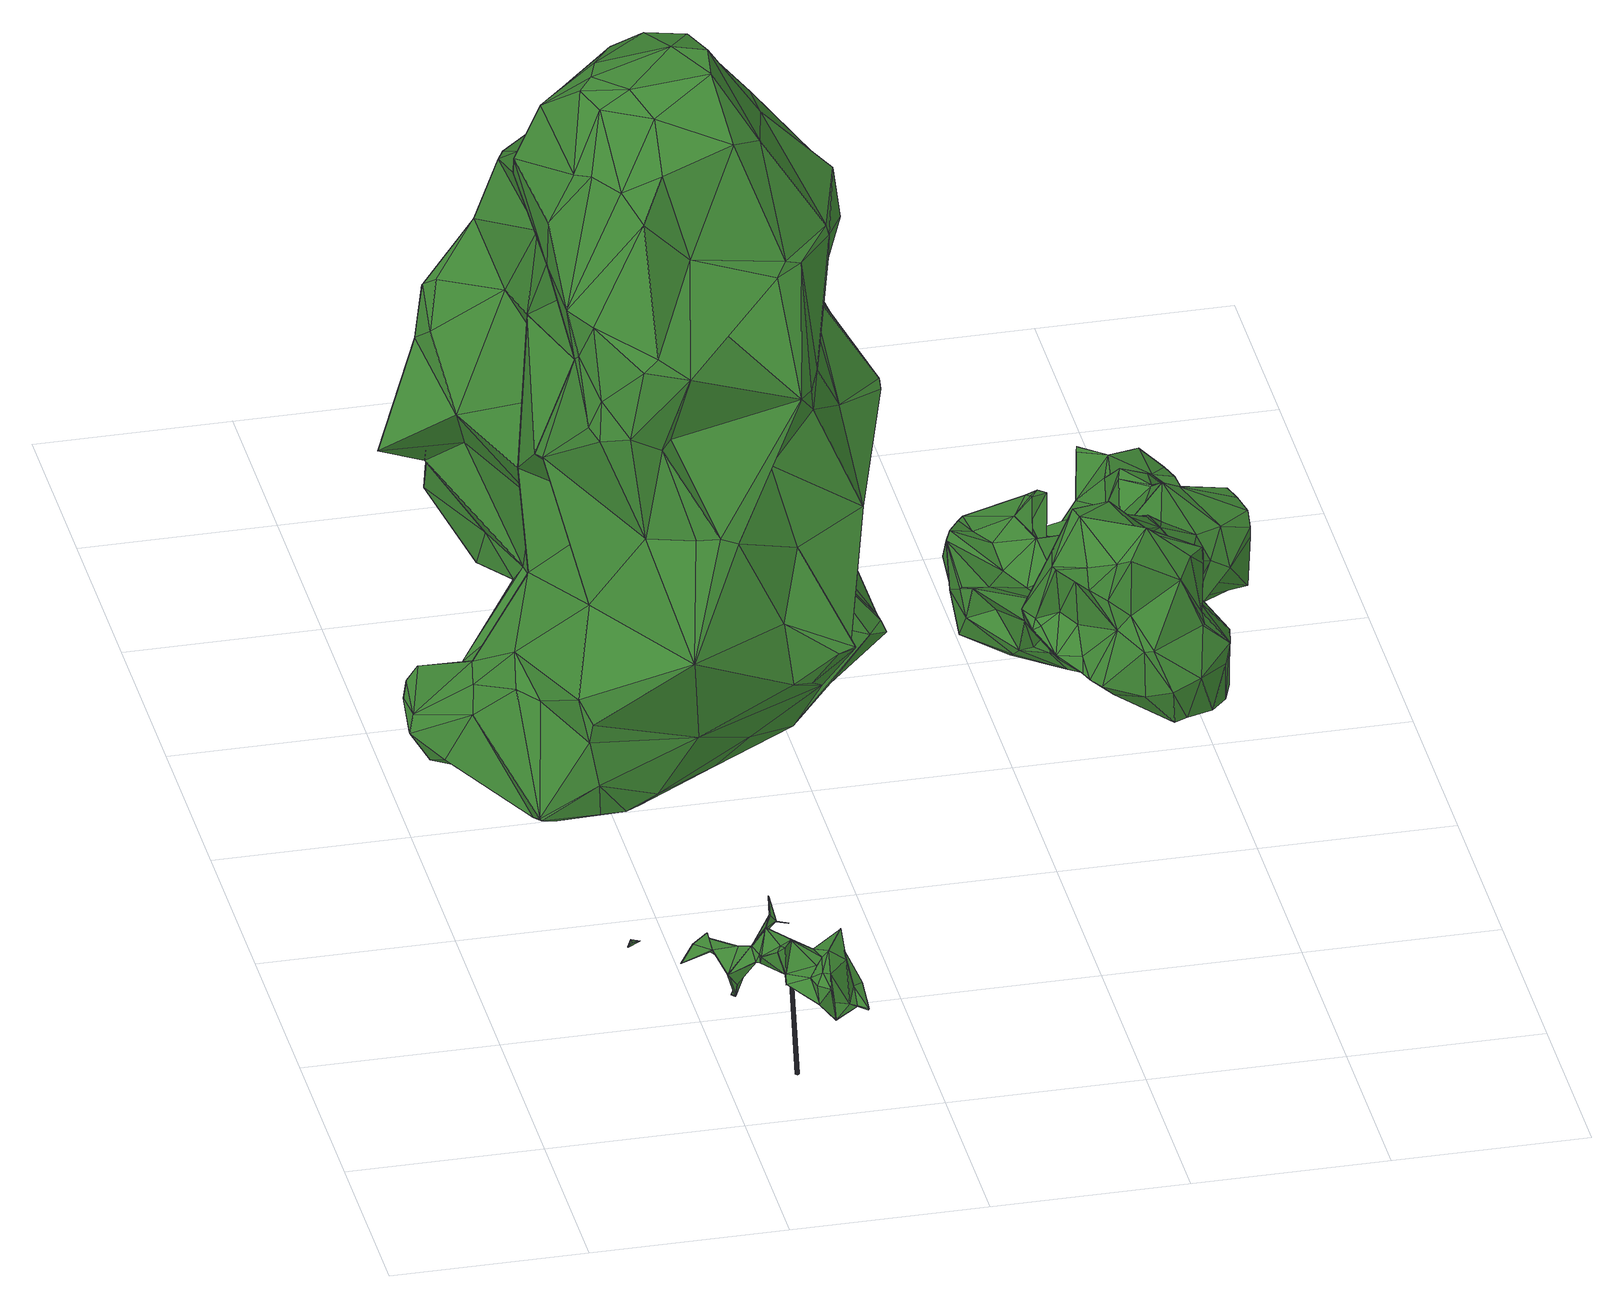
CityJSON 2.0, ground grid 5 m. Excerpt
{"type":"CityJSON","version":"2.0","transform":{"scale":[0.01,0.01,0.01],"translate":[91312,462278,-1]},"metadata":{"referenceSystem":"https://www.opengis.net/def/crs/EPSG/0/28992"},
"CityObjects":{
"tree1":{"type":"SolitaryVegetationObject","attributes":{"gtid":313,"crown_width_m":3.58,"crown_median_z":3.19,"trunk_H_m":3.23,"trunk_DBH_m":0.0924,"trunk_radius_m":0.0462,"trunk_base_height_m":-0.04,"original_gtid":"319"},"geometry":[{"type":"Solid","lod":"3","boundaries":[[[[0,1,2]],[[3,4,5]],[[1,6,2]],[[3,7,4]],[[2,6,8]],[[8,9,10]],[[11,12,13]],[[8,6,9]],[[14,15,16]],[[17,18,19]],[[20,21,22]],[[23,24,25]],[[26,27,28]],[[27,26,29]],[[30,31,32]],[[33,34,35]],[[36,37,38]],[[8,10,0]],[[39,40,41]],[[42,43,44]],[[45,46,32]],[[18,47,48]],[[26,49,22]],[[26,22,29]],[[20,43,50]],[[23,25,51]],[[52,53,24]],[[54,55,56]],[[8,0,2]],[[10,9,1]],[[10,1,0]],[[34,31,30]],[[34,30,57]],[[37,36,13]],[[6,1,9]],[[58,37,59]],[[58,59,60]],[[61,47,17]],[[17,47,18]],[[41,62,39]],[[63,46,45]],[[21,33,64]],[[40,65,41]],[[66,67,68]],[[69,12,7]],[[13,12,69]],[[70,71,65]],[[24,23,52]],[[4,7,72]],[[73,74,11]],[[24,75,25]],[[76,54,56]],[[49,26,28]],[[76,56,33]],[[57,67,66]],[[23,77,70]],[[51,70,77]],[[51,77,23]],[[21,64,78]],[[79,64,33]],[[12,80,81]],[[39,62,14]],[[82,45,83]],[[45,32,83]],[[21,76,33]],[[84,85,29]],[[84,22,21]],[[41,65,71]],[[61,19,54]],[[86,11,38]],[[36,38,11]],[[87,58,86]],[[88,86,58]],[[85,27,29]],[[72,70,4]],[[11,86,88]],[[78,64,79]],[[89,78,79]],[[5,37,13]],[[20,30,43]],[[90,24,53]],[[20,91,30]],[[5,69,3]],[[13,69,5]],[[69,7,3]],[[76,21,50]],[[28,27,22]],[[41,72,62]],[[62,72,7]],[[72,71,70]],[[41,71,72]],[[92,76,50]],[[49,28,22]],[[50,21,20]],[[92,61,76]],[[61,54,76]],[[25,5,51]],[[84,29,22]],[[35,66,93]],[[7,94,62]],[[43,55,50]],[[94,81,95]],[[12,81,94]],[[96,18,48]],[[54,19,18]],[[73,11,88]],[[91,97,74]],[[91,20,97]],[[22,97,20]],[[47,61,92]],[[4,51,5]],[[15,98,68]],[[4,70,51]],[[96,48,99]],[[99,48,92]],[[48,47,92]],[[99,92,54]],[[18,99,54]],[[18,96,99]],[[89,97,27]],[[22,27,97]],[[79,97,89]],[[80,97,79]],[[80,74,97]],[[80,98,81]],[[65,100,60]],[[80,101,98]],[[98,101,68]],[[59,37,102]],[[59,102,90]],[[80,12,74]],[[11,74,12]],[[14,95,15]],[[7,12,94]],[[95,14,94]],[[14,62,94]],[[89,103,78]],[[43,30,32]],[[14,40,39]],[[79,35,93]],[[79,33,35]],[[46,63,44]],[[46,44,43]],[[45,42,63]],[[68,93,66]],[[24,90,75]],[[90,60,59]],[[40,100,65]],[[80,79,101]],[[32,31,83]],[[61,17,19]],[[85,104,103]],[[78,103,104]],[[60,100,58]],[[42,44,63]],[[100,40,58]],[[21,78,84]],[[85,84,78]],[[15,68,67]],[[35,57,66]],[[34,57,35]],[[68,101,93]],[[67,105,16]],[[73,106,105]],[[73,88,106]],[[40,106,58]],[[106,88,58]],[[13,36,11]],[[73,105,67]],[[73,67,57]],[[32,46,43]],[[82,42,45]],[[54,92,55]],[[50,55,92]],[[73,107,74]],[[15,95,81]],[[15,81,98]],[[79,93,101]],[[43,42,55]],[[42,82,55]],[[90,53,60]],[[55,82,56]],[[87,37,58]],[[82,83,56]],[[33,56,31]],[[33,31,34]],[[56,83,31]],[[65,53,70]],[[60,53,65]],[[102,37,75]],[[5,75,37]],[[25,75,5]],[[102,75,90]],[[70,52,23]],[[78,104,85]],[[85,103,27]],[[27,103,89]],[[87,86,38]],[[57,107,73]],[[30,107,57]],[[87,38,37]],[[74,107,91]],[[30,91,107]],[[52,70,53]],[[14,16,40]],[[106,40,16]],[[106,16,105]],[[67,16,15]],[[108,109,110]],[[108,110,111]],[[111,110,112]],[[111,112,113]],[[110,109,114]],[[110,114,112]],[[112,114,115]],[[112,115,113]],[[114,109,116]],[[114,116,115]],[[115,116,117]],[[115,117,113]],[[116,109,118]],[[116,118,117]],[[117,118,119]],[[117,119,113]],[[118,109,120]],[[118,120,119]],[[119,120,121]],[[119,121,113]],[[120,109,122]],[[120,122,121]],[[121,122,123]],[[121,123,113]],[[122,109,124]],[[122,124,123]],[[123,124,125]],[[123,125,113]],[[124,109,126]],[[124,126,125]],[[125,126,127]],[[125,127,113]],[[126,109,128]],[[126,128,127]],[[127,128,129]],[[127,129,113]],[[128,109,130]],[[128,130,129]],[[129,130,131]],[[129,131,113]],[[130,109,132]],[[130,132,131]],[[131,132,133]],[[131,133,113]],[[132,109,134]],[[132,134,133]],[[133,134,135]],[[133,135,113]],[[134,109,136]],[[134,136,135]],[[135,136,137]],[[135,137,113]],[[136,109,138]],[[136,138,137]],[[137,138,139]],[[137,139,113]],[[138,109,140]],[[138,140,139]],[[139,140,141]],[[139,141,113]],[[140,109,142]],[[140,142,141]],[[141,142,143]],[[141,143,113]],[[142,109,144]],[[142,144,143]],[[143,144,145]],[[143,145,113]],[[144,109,146]],[[144,146,145]],[[145,146,147]],[[145,147,113]],[[146,109,148]],[[146,148,147]],[[147,148,149]],[[147,149,113]],[[148,109,150]],[[148,150,149]],[[149,150,151]],[[149,151,113]],[[150,109,152]],[[150,152,151]],[[151,152,153]],[[151,153,113]],[[152,109,154]],[[152,154,153]],[[153,154,155]],[[153,155,113]],[[154,109,156]],[[154,156,155]],[[155,156,157]],[[155,157,113]],[[156,109,108]],[[156,108,157]],[[157,108,111]],[[157,111,113]]]]}]},
"tree2":{"type":"SolitaryVegetationObject","attributes":{"gtid":114,"crown_width_m":15.67,"crown_median_z":6.63,"trunk_H_m":6.65,"trunk_DBH_m":0.777,"trunk_radius_m":0.389,"trunk_base_height_m":-0.02,"original_gtid":"118"},"geometry":[{"type":"Solid","lod":"3","boundaries":[[[[158,159,160]],[[161,162,163]],[[161,163,164]],[[165,166,167]],[[168,169,170]],[[171,172,173]],[[174,175,176]],[[177,178,179]],[[180,181,182]],[[183,184,185]],[[183,186,184]],[[187,188,189]],[[187,189,190]],[[164,191,192]],[[193,194,195]],[[196,197,198]],[[166,163,162]],[[163,166,165]],[[199,200,201]],[[202,203,204]],[[177,205,206]],[[207,192,191]],[[208,161,209]],[[199,210,200]],[[211,212,213]],[[214,215,216]],[[217,218,219]],[[220,221,222]],[[223,224,225]],[[223,225,226]],[[222,227,228]],[[227,229,228]],[[225,224,230]],[[231,232,233]],[[196,234,235]],[[196,198,234]],[[213,236,237]],[[238,239,240]],[[241,242,198]],[[241,243,242]],[[242,243,244]],[[190,189,233]],[[245,246,247]],[[248,249,250]],[[240,239,225]],[[251,252,253]],[[179,205,177]],[[175,254,255]],[[256,241,257]],[[258,259,260]],[[197,196,166]],[[261,262,210]],[[263,262,261]],[[264,265,266]],[[267,266,265]],[[268,168,269]],[[270,168,268]],[[271,272,204]],[[273,274,275]],[[276,277,278]],[[198,197,208]],[[198,208,241]],[[208,162,161]],[[279,280,281]],[[282,283,284]],[[268,285,270]],[[200,210,286]],[[200,286,287]],[[237,288,213]],[[289,290,178]],[[291,284,283]],[[292,284,291]],[[293,286,210]],[[294,295,296]],[[192,211,297]],[[298,250,299]],[[225,239,226]],[[237,274,273]],[[234,198,242]],[[231,300,232]],[[211,301,212]],[[302,303,304]],[[226,305,306]],[[167,166,196]],[[282,284,221]],[[307,273,275]],[[308,309,310]],[[311,312,313]],[[272,314,315]],[[162,197,166]],[[192,307,164]],[[308,316,317]],[[225,230,240]],[[318,303,302]],[[318,302,319]],[[320,321,252]],[[237,273,288]],[[322,323,324]],[[298,299,325]],[[326,320,282]],[[217,251,218]],[[274,327,275]],[[328,329,330]],[[289,178,293]],[[289,293,210]],[[212,301,331]],[[211,213,288]],[[184,332,296]],[[271,203,333]],[[334,221,284]],[[222,221,334]],[[335,336,337]],[[288,297,211]],[[338,306,287]],[[165,167,252]],[[217,339,212]],[[219,339,217]],[[290,340,334]],[[192,301,211]],[[207,301,192]],[[253,219,218]],[[274,236,341]],[[276,341,277]],[[342,207,191]],[[167,343,252]],[[328,344,329]],[[345,280,346]],[[246,347,186]],[[207,331,301]],[[342,331,207]],[[159,269,168]],[[253,218,251]],[[219,253,312]],[[272,271,314]],[[212,339,213]],[[348,174,232]],[[312,339,219]],[[203,271,204]],[[169,270,285]],[[287,286,169]],[[326,282,221]],[[349,350,351]],[[352,265,264]],[[193,195,353]],[[172,344,173]],[[208,197,162]],[[354,335,309]],[[355,356,183]],[[210,199,261]],[[187,337,357]],[[187,357,193]],[[205,292,358]],[[359,313,360]],[[361,256,278]],[[362,339,311]],[[158,363,159]],[[215,214,364]],[[365,366,231]],[[343,367,368]],[[235,367,343]],[[258,260,279]],[[233,232,369]],[[370,328,261]],[[254,371,372]],[[373,372,371]],[[366,203,202]],[[374,228,229]],[[333,375,346]],[[202,204,376]],[[377,245,378]],[[375,333,379]],[[369,380,233]],[[365,379,203]],[[199,240,261]],[[279,281,258]],[[365,188,353]],[[381,382,383]],[[245,247,378]],[[308,317,354]],[[378,247,384]],[[184,186,347]],[[184,347,315]],[[272,315,347]],[[285,385,350]],[[268,385,285]],[[333,386,271]],[[227,290,387]],[[314,271,386]],[[382,388,389]],[[165,252,390]],[[378,391,175]],[[333,203,379]],[[392,348,300]],[[203,366,365]],[[320,368,393]],[[353,379,365]],[[375,379,353]],[[386,346,280]],[[333,346,386]],[[306,338,394]],[[350,394,338]],[[339,362,213]],[[173,395,396]],[[279,397,280]],[[349,398,350]],[[215,180,399]],[[180,364,181]],[[400,364,180]],[[296,295,185]],[[310,309,335]],[[192,297,307]],[[288,307,297]],[[184,296,185]],[[401,323,389]],[[324,323,401]],[[303,318,402]],[[352,350,398]],[[345,194,281]],[[345,281,280]],[[397,279,403]],[[397,403,314]],[[282,393,283]],[[404,283,393]],[[334,340,222]],[[227,222,340]],[[280,397,386]],[[403,266,332]],[[314,386,397]],[[194,193,405]],[[363,385,269]],[[205,358,206]],[[269,385,268]],[[378,175,174]],[[406,233,380]],[[406,380,244]],[[246,186,407]],[[240,230,261]],[[261,230,370]],[[200,287,305]],[[302,304,408]],[[319,302,408]],[[246,407,247]],[[247,407,384]],[[370,319,408]],[[370,408,304]],[[370,304,328]],[[226,239,305]],[[305,239,238]],[[240,199,201]],[[240,201,238]],[[237,236,274]],[[238,201,305]],[[305,201,200]],[[274,276,327]],[[292,179,409]],[[327,307,275]],[[266,259,264]],[[234,242,410]],[[260,259,266]],[[223,381,402]],[[223,402,318]],[[303,411,304]],[[377,412,245]],[[246,245,412]],[[193,357,405]],[[329,344,413]],[[172,413,344]],[[378,174,348]],[[273,307,288]],[[414,391,384]],[[414,384,407]],[[320,326,321]],[[171,415,172]],[[232,300,348]],[[252,343,320]],[[251,217,416]],[[411,402,417]],[[402,411,303]],[[242,244,410]],[[311,313,359]],[[312,360,313]],[[418,278,257]],[[180,405,399]],[[334,284,409]],[[294,363,158]],[[398,265,352]],[[358,419,206]],[[259,258,420]],[[234,410,235]],[[292,291,419]],[[292,419,358]],[[374,421,228]],[[410,176,175]],[[418,257,209]],[[193,353,187]],[[366,392,300]],[[231,366,300]],[[179,178,290]],[[174,369,232]],[[305,287,306]],[[382,394,388]],[[296,349,351]],[[220,422,221]],[[312,422,220]],[[190,406,335]],[[293,178,177]],[[384,391,378]],[[414,371,391]],[[371,254,391]],[[423,356,355]],[[299,250,371]],[[290,334,179]],[[204,272,412]],[[180,424,281]],[[331,416,212]],[[217,212,416]],[[389,425,214]],[[388,425,389]],[[243,406,244]],[[383,323,322]],[[389,323,383]],[[327,164,307]],[[175,391,254]],[[426,427,316]],[[317,316,427]],[[396,426,428]],[[310,316,308]],[[233,189,231]],[[169,286,293]],[[335,337,190]],[[183,295,325]],[[158,429,298]],[[263,261,328]],[[298,325,158]],[[177,206,293]],[[169,168,270]],[[282,320,393]],[[318,224,223]],[[168,170,159]],[[276,418,161]],[[400,180,215]],[[264,430,352]],[[381,383,402]],[[402,383,417]],[[361,431,243]],[[354,309,308]],[[236,362,359]],[[196,343,167]],[[235,343,196]],[[392,376,432]],[[392,432,348]],[[327,276,161]],[[187,190,337]],[[369,244,380]],[[292,205,179]],[[231,188,365]],[[430,264,420]],[[310,335,243]],[[431,310,243]],[[176,369,174]],[[396,428,278]],[[396,278,171]],[[171,278,277]],[[256,257,278]],[[335,406,243]],[[426,361,428]],[[316,361,426]],[[278,428,361]],[[171,173,396]],[[370,230,224]],[[316,310,431]],[[361,316,431]],[[319,370,224]],[[319,224,318]],[[366,202,392]],[[202,376,392]],[[210,262,289]],[[330,289,262]],[[209,161,418]],[[338,287,350]],[[253,422,312]],[[253,252,422]],[[330,262,263]],[[298,429,250]],[[429,158,160]],[[277,341,171]],[[236,359,341]],[[164,163,191]],[[416,390,251]],[[343,368,320]],[[433,427,395]],[[269,159,363]],[[401,214,317]],[[389,214,401]],[[383,322,417]],[[350,287,285]],[[377,432,376]],[[304,322,328]],[[411,322,304]],[[417,322,411]],[[204,412,376]],[[214,216,317]],[[231,189,188]],[[347,412,272]],[[347,246,412]],[[376,412,377]],[[410,244,176]],[[387,330,434]],[[251,390,252]],[[429,419,250]],[[430,420,182]],[[405,357,336]],[[405,336,215]],[[357,337,336]],[[194,405,281]],[[351,385,363]],[[423,355,325]],[[353,188,187]],[[413,421,329]],[[329,421,374]],[[435,421,413]],[[299,371,414]],[[329,374,434]],[[213,362,236]],[[341,415,171]],[[227,387,229]],[[289,330,387]],[[289,387,290]],[[422,321,221]],[[221,321,326]],[[252,321,422]],[[220,222,228]],[[281,424,258]],[[420,258,424]],[[190,233,406]],[[223,436,381]],[[170,293,160]],[[186,183,356]],[[293,170,169]],[[160,159,170]],[[274,341,276]],[[164,327,161]],[[374,229,434]],[[281,405,180]],[[169,285,287]],[[427,433,317]],[[401,317,433]],[[398,349,265]],[[267,265,349]],[[437,293,438]],[[352,388,350]],[[439,382,436]],[[330,263,328]],[[423,407,356]],[[324,401,440]],[[352,181,388]],[[352,430,181]],[[350,388,394]],[[328,322,344]],[[387,434,229]],[[396,395,426]],[[427,426,395]],[[346,195,345]],[[375,195,346]],[[375,353,195]],[[382,389,383]],[[284,292,409]],[[215,399,405]],[[400,215,364]],[[179,334,409]],[[363,294,351]],[[296,351,294]],[[430,182,181]],[[381,436,382]],[[407,186,356]],[[175,255,410]],[[283,404,291]],[[235,255,367]],[[373,368,255]],[[368,367,255]],[[311,339,312]],[[185,295,183]],[[419,429,160]],[[342,416,331]],[[294,158,295]],[[158,325,295]],[[214,425,364]],[[354,317,216]],[[354,216,215]],[[342,390,416]],[[191,390,342]],[[235,410,255]],[[255,254,372]],[[373,255,372]],[[329,434,330]],[[441,415,341]],[[359,360,435]],[[228,435,360]],[[228,360,220]],[[312,220,360]],[[359,435,341]],[[291,250,419]],[[163,165,390]],[[191,163,390]],[[419,438,206]],[[419,160,438]],[[437,438,160]],[[206,438,293]],[[291,249,248]],[[355,183,325]],[[437,160,293]],[[267,296,266]],[[267,349,296]],[[291,248,250]],[[350,385,351]],[[433,440,401]],[[395,440,433]],[[395,173,440]],[[322,440,344]],[[173,344,440]],[[324,440,322]],[[378,432,377]],[[348,432,378]],[[264,259,420]],[[176,244,369]],[[243,241,256]],[[243,256,361]],[[441,341,435]],[[315,332,184]],[[414,407,423]],[[414,423,299]],[[299,423,325]],[[314,403,315]],[[260,266,403]],[[260,403,279]],[[435,228,421]],[[296,332,442]],[[266,442,332]],[[403,332,315]],[[226,436,223]],[[439,436,226]],[[418,276,278]],[[404,249,291]],[[394,439,306]],[[226,306,439]],[[354,336,335]],[[215,336,354]],[[439,394,382]],[[364,425,181]],[[266,296,442]],[[388,181,425]],[[172,415,413]],[[413,415,441]],[[435,413,441]],[[208,209,257]],[[208,257,241]],[[373,249,368]],[[371,249,373]],[[345,195,194]],[[250,249,371]],[[362,311,359]],[[368,249,393]],[[404,393,249]],[[290,227,340]],[[420,424,182]],[[182,424,180]],[[443,444,445]],[[443,445,446]],[[446,445,447]],[[446,447,448]],[[445,444,449]],[[445,449,447]],[[447,449,450]],[[447,450,448]],[[449,444,451]],[[449,451,450]],[[450,451,452]],[[450,452,448]],[[451,444,453]],[[451,453,452]],[[452,453,454]],[[452,454,448]],[[453,444,455]],[[453,455,454]],[[454,455,456]],[[454,456,448]],[[455,444,457]],[[455,457,456]],[[456,457,458]],[[456,458,448]],[[457,444,459]],[[457,459,458]],[[458,459,460]],[[458,460,448]],[[459,444,461]],[[459,461,460]],[[460,461,462]],[[460,462,448]],[[461,444,463]],[[461,463,462]],[[462,463,464]],[[462,464,448]],[[463,444,465]],[[463,465,464]],[[464,465,466]],[[464,466,448]],[[465,444,467]],[[465,467,466]],[[466,467,468]],[[466,468,448]],[[467,444,469]],[[467,469,468]],[[468,469,470]],[[468,470,448]],[[469,444,471]],[[469,471,470]],[[470,471,472]],[[470,472,448]],[[471,444,473]],[[471,473,472]],[[472,473,474]],[[472,474,448]],[[473,444,475]],[[473,475,474]],[[474,475,476]],[[474,476,448]],[[475,444,477]],[[475,477,476]],[[476,477,478]],[[476,478,448]],[[477,444,479]],[[477,479,478]],[[478,479,480]],[[478,480,448]],[[479,444,481]],[[479,481,480]],[[480,481,482]],[[480,482,448]],[[481,444,483]],[[481,483,482]],[[482,483,484]],[[482,484,448]],[[483,444,485]],[[483,485,484]],[[484,485,486]],[[484,486,448]],[[485,444,487]],[[485,487,486]],[[486,487,488]],[[486,488,448]],[[487,444,489]],[[487,489,488]],[[488,489,490]],[[488,490,448]],[[489,444,491]],[[489,491,490]],[[490,491,492]],[[490,492,448]],[[491,444,443]],[[491,443,492]],[[492,443,446]],[[492,446,448]]]]}]},
"tree3":{"type":"SolitaryVegetationObject","attributes":{"gtid":285,"crown_width_m":8.85,"crown_median_z":2.41,"trunk_H_m":2.5,"trunk_DBH_m":0.209,"trunk_radius_m":0.104,"trunk_base_height_m":-0.09,"original_gtid":"290"},"geometry":[{"type":"Solid","lod":"3","boundaries":[[[[493,494,495]],[[496,497,498]],[[499,500,501]],[[502,503,504]],[[505,506,507]],[[508,509,510]],[[511,512,513]],[[514,515,516]],[[517,497,518]],[[519,520,521]],[[522,523,524]],[[525,526,527]],[[528,529,530]],[[531,532,533]],[[534,535,536]],[[537,538,539]],[[540,519,532]],[[528,541,542]],[[543,544,545]],[[546,544,543]],[[510,517,547]],[[516,548,549]],[[540,532,531]],[[550,551,552]],[[553,554,555]],[[556,519,540]],[[557,558,559]],[[560,559,558]],[[561,505,562]],[[558,557,563]],[[553,560,564]],[[565,566,567]],[[565,568,566]],[[557,559,569]],[[555,570,499]],[[571,572,573]],[[571,573,574]],[[575,576,577]],[[578,579,580]],[[581,582,583]],[[521,532,519]],[[565,567,584]],[[573,556,574]],[[531,574,540]],[[556,540,574]],[[585,586,587]],[[588,501,569]],[[555,554,570]],[[556,589,519]],[[590,551,550]],[[505,561,506]],[[514,591,592]],[[561,593,522]],[[594,595,579]],[[596,578,597]],[[598,527,506]],[[599,600,560]],[[580,601,602]],[[580,602,578]],[[582,603,604]],[[553,559,560]],[[605,606,607]],[[529,496,608]],[[521,520,609]],[[610,607,606]],[[611,612,613]],[[614,546,615]],[[495,539,546]],[[575,564,576]],[[531,498,574]],[[602,601,593]],[[616,560,600]],[[617,609,618]],[[579,578,594]],[[554,553,619]],[[620,621,622]],[[596,623,549]],[[493,543,624]],[[500,499,625]],[[500,625,626]],[[594,627,595]],[[610,606,628]],[[629,630,494]],[[496,518,497]],[[631,528,632]],[[580,579,633]],[[530,632,528]],[[634,635,636]],[[598,506,561]],[[637,609,617]],[[638,639,640]],[[569,501,500]],[[569,500,557]],[[555,559,553]],[[641,642,643]],[[626,606,644]],[[526,645,628]],[[644,646,626]],[[647,648,649]],[[650,651,498]],[[573,589,556]],[[652,519,589]],[[567,566,653]],[[533,608,498]],[[531,533,498]],[[573,572,654]],[[652,589,654]],[[573,654,589]],[[655,607,656]],[[657,651,650]],[[658,659,660]],[[658,660,537]],[[585,661,662]],[[588,499,501]],[[555,499,588]],[[641,643,663]],[[508,624,543]],[[547,517,518]],[[522,524,561]],[[561,524,598]],[[664,665,628]],[[535,586,585]],[[617,632,637]],[[666,577,576]],[[637,632,530]],[[613,618,609]],[[618,613,612]],[[624,631,494]],[[636,563,634]],[[595,627,667]],[[585,587,661]],[[668,669,547]],[[542,669,668]],[[617,494,632]],[[670,608,533]],[[624,494,493]],[[632,494,631]],[[533,532,670]],[[521,670,532]],[[564,671,513]],[[662,552,672]],[[673,672,552]],[[608,670,529]],[[608,496,498]],[[558,563,636]],[[547,669,674]],[[555,569,559]],[[588,569,555]],[[675,624,508]],[[676,646,677]],[[512,564,513]],[[526,525,645]],[[558,599,560]],[[669,675,674]],[[659,678,679]],[[680,681,583]],[[527,598,682]],[[598,566,682]],[[683,507,665]],[[527,665,507]],[[552,551,536]],[[684,552,662]],[[684,550,552]],[[577,607,655]],[[508,543,545]],[[534,685,535]],[[628,606,664]],[[545,509,508]],[[564,560,671]],[[605,622,606]],[[593,561,562]],[[593,562,602]],[[511,686,687]],[[551,688,689]],[[529,670,690]],[[628,656,610]],[[650,691,692]],[[498,497,691]],[[627,514,667]],[[618,658,630]],[[618,630,617]],[[527,526,665]],[[537,495,630]],[[580,693,601]],[[694,695,581]],[[684,590,550]],[[603,694,642]],[[696,692,697]],[[698,621,699]],[[620,699,621]],[[503,636,635]],[[657,650,640]],[[674,675,700]],[[592,687,686]],[[671,560,616]],[[593,701,522]],[[702,701,593]],[[703,551,590]],[[704,705,566]],[[583,706,581]],[[681,568,583]],[[707,568,681]],[[495,494,630]],[[708,660,538]],[[537,539,495]],[[613,709,652]],[[673,552,536]],[[625,570,619]],[[669,541,675]],[[675,541,624]],[[508,510,700]],[[564,619,553]],[[570,554,619]],[[549,707,681]],[[519,652,520]],[[601,710,593]],[[693,710,601]],[[499,570,625]],[[626,646,500]],[[676,500,646]],[[711,574,651]],[[694,584,615]],[[644,677,646]],[[535,672,536]],[[542,529,528]],[[634,563,676]],[[619,712,664]],[[516,591,514]],[[628,713,656]],[[713,714,656]],[[516,680,591]],[[704,715,705]],[[583,584,706]],[[694,706,584]],[[567,716,647]],[[717,718,607]],[[534,686,511]],[[543,495,546]],[[543,493,495]],[[679,678,719]],[[654,719,678]],[[703,590,720]],[[721,513,685]],[[511,513,721]],[[497,517,722]],[[664,655,683]],[[576,564,512]],[[713,645,715]],[[640,723,638]],[[598,523,566]],[[534,511,721]],[[534,721,685]],[[680,516,681]],[[549,681,516]],[[583,568,565]],[[708,538,537]],[[595,633,579]],[[536,724,534]],[[611,613,652]],[[622,605,620]],[[725,620,605]],[[593,710,702]],[[693,702,710]],[[599,636,503]],[[505,597,562]],[[596,597,505]],[[633,509,726]],[[633,726,580]],[[675,508,700]],[[727,504,586]],[[727,502,504]],[[636,599,558]],[[538,641,728]],[[711,651,657]],[[640,711,657]],[[650,667,640]],[[717,666,729]],[[571,711,640]],[[728,539,538]],[[539,728,546]],[[679,720,538]],[[679,703,720]],[[730,641,538]],[[720,730,538]],[[730,720,699]],[[699,720,590]],[[549,731,683]],[[685,727,586]],[[685,586,535]],[[603,581,695]],[[603,695,694]],[[585,672,535]],[[629,617,630]],[[699,725,642]],[[645,525,732]],[[513,616,727]],[[529,690,530]],[[670,521,690]],[[671,616,513]],[[575,655,664]],[[577,655,575]],[[666,592,729]],[[642,694,643]],[[594,578,596]],[[504,503,586]],[[587,586,503]],[[645,732,715]],[[628,665,526]],[[733,734,587]],[[500,676,557]],[[557,676,563]],[[730,699,642]],[[514,723,667]],[[640,667,723]],[[735,676,677]],[[602,597,578]],[[562,597,602]],[[567,701,716]],[[702,716,701]],[[645,713,628]],[[661,734,735]],[[661,587,734]],[[653,523,522]],[[673,536,672]],[[661,621,698]],[[699,590,698]],[[611,654,678]],[[611,678,659]],[[708,537,660]],[[662,672,585]],[[498,691,650]],[[658,618,612]],[[619,664,625]],[[512,511,687]],[[666,576,687]],[[512,687,576]],[[515,548,516]],[[610,656,607]],[[613,609,709]],[[581,706,694]],[[715,732,682]],[[513,727,685]],[[502,599,503]],[[717,607,666]],[[530,690,637]],[[609,637,690]],[[609,690,521]],[[666,687,592]],[[680,592,591]],[[654,639,688]],[[650,692,667]],[[658,612,659]],[[659,612,611]],[[661,698,662]],[[684,662,698]],[[663,643,615]],[[643,694,615]],[[642,725,736]],[[509,737,510]],[[517,510,737]],[[684,698,590]],[[730,642,641]],[[529,738,496]],[[654,611,652]],[[683,665,664]],[[520,709,609]],[[520,652,709]],[[607,718,605]],[[736,725,605]],[[736,605,718]],[[669,542,541]],[[699,620,725]],[[624,541,631]],[[728,663,546]],[[584,567,647]],[[677,621,735]],[[622,621,644]],[[735,621,661]],[[631,541,528]],[[537,630,658]],[[647,649,614]],[[546,663,615]],[[626,625,606]],[[534,724,686]],[[736,739,582]],[[717,729,592]],[[582,739,583]],[[740,739,736]],[[583,739,680]],[[615,584,614]],[[741,592,686]],[[741,686,724]],[[566,523,653]],[[596,548,594]],[[515,594,548]],[[596,549,548]],[[571,640,639]],[[689,688,639]],[[679,719,703]],[[595,667,692]],[[498,651,574]],[[527,682,525]],[[524,523,598]],[[689,639,638]],[[629,494,617]],[[574,711,571]],[[582,604,736]],[[677,644,621]],[[545,648,509]],[[693,509,648]],[[702,693,648]],[[577,666,607]],[[551,689,742]],[[572,639,654]],[[571,639,572]],[[595,692,633]],[[633,692,696]],[[691,722,692]],[[692,722,697]],[[691,497,722]],[[638,743,741]],[[689,638,741]],[[668,738,529]],[[509,696,697]],[[668,547,738]],[[741,743,592]],[[723,743,638]],[[565,584,583]],[[503,635,733]],[[587,503,733]],[[575,712,564]],[[634,733,635]],[[664,712,575]],[[668,529,542]],[[619,564,712]],[[664,606,625]],[[655,656,683]],[[549,683,656]],[[549,656,707]],[[648,545,649]],[[641,663,728]],[[627,744,514]],[[514,744,515]],[[679,538,660]],[[679,660,659]],[[676,735,733]],[[676,733,634]],[[518,738,547]],[[496,738,518]],[[703,688,551]],[[719,654,688]],[[719,688,703]],[[581,603,582]],[[592,743,514]],[[723,514,743]],[[740,717,739]],[[736,718,717]],[[509,697,737]],[[717,592,739]],[[592,680,739]],[[505,623,596]],[[568,704,566]],[[714,704,568]],[[713,715,704]],[[714,713,704]],[[647,716,648]],[[599,502,600]],[[527,507,506]],[[603,642,604]],[[736,604,642]],[[644,606,622]],[[682,705,715]],[[566,705,682]],[[693,726,509]],[[580,726,693]],[[682,732,525]],[[733,735,734]],[[594,744,627]],[[716,702,648]],[[509,633,696]],[[515,744,594]],[[701,567,653]],[[740,736,717]],[[722,737,697]],[[616,600,727]],[[507,731,505]],[[505,731,623]],[[549,623,731]],[[507,683,731]],[[547,700,510]],[[656,714,568]],[[707,656,568]],[[584,647,614]],[[517,737,722]],[[674,700,547]],[[546,614,649]],[[545,544,649]],[[546,649,544]],[[701,653,522]],[[551,742,536]],[[724,536,742]],[[724,742,741]],[[741,742,689]],[[727,600,502]],[[745,746,747]],[[745,747,748]],[[748,747,749]],[[748,749,750]],[[747,746,751]],[[747,751,749]],[[749,751,752]],[[749,752,750]],[[751,746,753]],[[751,753,752]],[[752,753,754]],[[752,754,750]],[[753,746,755]],[[753,755,754]],[[754,755,756]],[[754,756,750]],[[755,746,757]],[[755,757,756]],[[756,757,758]],[[756,758,750]],[[757,746,759]],[[757,759,758]],[[758,759,760]],[[758,760,750]],[[759,746,761]],[[759,761,760]],[[760,761,762]],[[760,762,750]],[[761,746,763]],[[761,763,762]],[[762,763,764]],[[762,764,750]],[[763,746,765]],[[763,765,764]],[[764,765,766]],[[764,766,750]],[[765,746,767]],[[765,767,766]],[[766,767,768]],[[766,768,750]],[[767,746,769]],[[767,769,768]],[[768,769,770]],[[768,770,750]],[[769,746,771]],[[769,771,770]],[[770,771,772]],[[770,772,750]],[[771,746,773]],[[771,773,772]],[[772,773,774]],[[772,774,750]],[[773,746,775]],[[773,775,774]],[[774,775,776]],[[774,776,750]],[[775,746,777]],[[775,777,776]],[[776,777,778]],[[776,778,750]],[[777,746,779]],[[777,779,778]],[[778,779,780]],[[778,780,750]],[[779,746,781]],[[779,781,780]],[[780,781,782]],[[780,782,750]],[[781,746,783]],[[781,783,782]],[[782,783,784]],[[782,784,750]],[[783,746,785]],[[783,785,784]],[[784,785,786]],[[784,786,750]],[[785,746,787]],[[785,787,786]],[[786,787,788]],[[786,788,750]],[[787,746,789]],[[787,789,788]],[[788,789,790]],[[788,790,750]],[[789,746,791]],[[789,791,790]],[[790,791,792]],[[790,792,750]],[[791,746,793]],[[791,793,792]],[[792,793,794]],[[792,794,750]],[[793,746,745]],[[793,745,794]],[[794,745,748]],[[794,748,750]]]]}]}
},
"vertices":[
[331,509,334],[332,508,332],[357,537,317],[785,211,490],[784,142,443],[788,185,442],[356,537,316],[739,136,478],[333,535,326],[323,518,315],[322,519,316],[700,184,419],[710,182,459],[783,188,443],[688,112,421],[634,144,420],[631,123,403],[485,365,426],[446,346,410],[486,363,426],[574,257,439],[573,258,440],[646,313,466],[832,103,318],[831,103,316],[828,163,359],[683,344,440],[647,314,468],[685,343,441],[646,315,466],[574,209,422],[509,230,382],[534,244,344],[572,257,441],[573,209,424],[582,212,442],[746,179,388],[761,185,368],[745,178,386],[696,66,424],[701,66,369],[725,48,420],[526,275,299],[563,276,360],[527,275,298],[528,239,313],[529,240,313],[447,346,409],[410,308,382],[685,343,439],[548,290,423],[802,142,365],[830,102,317],[805,112,324],[485,302,414],[561,276,360],[508,231,382],[580,194,428],[746,105,348],[784,107,336],[747,90,305],[485,358,417],[713,88,445],[526,275,297],[607,252,491],[747,89,306],[577,164,463],[632,143,419],[613,143,485],[785,212,488],[784,105,338],[745,100,350],[732,87,441],[633,145,418],[624,187,458],[826,163,358],[547,290,424],[805,113,326],[629,311,489],[607,251,492],[656,183,492],[656,181,491],[532,245,344],[507,229,382],[630,312,488],[631,333,530],[746,157,394],[755,147,386],[688,113,419],[631,311,488],[805,114,324],[584,212,442],[482,312,403],[578,166,464],[723,139,458],[710,144,434],[408,308,383],[608,251,490],[631,140,496],[409,307,383],[746,90,306],[626,168,487],[802,143,363],[632,332,530],[631,332,531],[630,123,402],[632,124,402],[581,195,429],[680,202,96],[675,202,96],[679,203,96],[659,189,419],[659,190,419],[655,188,419],[679,204,96],[659,191,419],[678,205,96],[658,192,419],[677,206,96],[657,192,419],[676,207,96],[656,193,419],[675,207,96],[655,193,419],[674,206,96],[653,193,419],[673,206,96],[652,192,419],[672,205,96],[651,192,419],[671,204,96],[651,191,418],[671,203,96],[650,189,418],[670,202,96],[650,188,418],[671,201,96],[650,187,418],[671,199,96],[651,186,418],[672,199,96],[652,185,418],[673,198,96],[653,184,418],[674,198,96],[654,184,418],[675,197,96],[655,184,418],[676,198,96],[656,184,419],[677,198,96],[657,185,419],[678,199,96],[658,185,419],[679,200,96],[659,186,419],[679,201,96],[659,187,419],
[1128,1500,883],[1052,1293,638],[987,1446,588],[578,2802,645],[808,2791,874],[768,2920,546],[623,3091,569],[817,2846,539],[854,2781,855],[901,2732,845],[1054,1258,632],[983,1310,506],[993,1318,520],[257,2512,452],[335,2274,370],[341,2201,498],[782,2193,1665],[874,2253,1449],[835,2292,1459],[1097,1729,247],[1059,1734,233],[1180,1917,215],[399,1459,1422],[338,1543,1101],[415,1374,1277],[1005,1466,1309],[962,1452,1627],[974,1386,1302],[1055,1555,1633],[371,1971,1715],[467,1899,1929],[528,2162,1708],[380,2180,1591],[762,3143,571],[725,3178,470],[330,1833,1782],[370,1628,1715],[432,1618,1850],[801,2769,1017],[749,2822,1020],[561,2661,1128],[532,1336,207],[572,1299,257],[489,1286,225],[771,1869,2058],[709,1771,2089],[792,1734,2089],[1240,1742,367],[1191,1705,389],[762,3184,477],[659,2847,974],[449,2622,910],[762,1526,175],[730,3199,281],[895,3101,222],[713,3049,193],[317,1727,965],[360,1814,1345],[496,1922,1039],[1051,2888,329],[1098,2829,343],[1050,2797,219],[963,2462,208],[1228,2319,255],[1156,2220,222],[160,1529,400],[101,1570,255],[269,1342,204],[268,1264,246],[1080,2121,215],[859,2402,216],[915,2108,248],[276,1453,196],[600,1964,1988],[653,2178,1722],[574,2192,1713],[888,2551,1187],[946,2487,1136],[487,2945,198],[430,3157,194],[420,1265,239],[273,1262,241],[322,1307,208],[450,2623,1079],[529,2600,1168],[339,2314,1282],[641,2448,1371],[1076,1817,1707],[1109,1760,1698],[1113,1850,1599],[1035,1927,868],[1041,2074,830],[1128,1863,907],[1085,2830,370],[1054,2665,544],[1110,2799,357],[998,2123,1203],[974,2228,1102],[382,2508,999],[440,2619,923],[431,1387,1550],[533,1280,1471],[568,1281,1504],[473,1520,205],[750,1761,252],[608,1766,337],[502,1292,1278],[584,1309,1228],[642,1253,1452],[616,1360,1224],[1010,1239,633],[1054,1251,640],[951,1271,539],[775,1617,2092],[884,1562,1921],[429,3161,199],[456,2962,229],[456,3065,339],[332,2702,512],[277,2590,461],[279,2472,799],[562,1419,1806],[521,1484,1865],[377,1448,1571],[1270,2283,492],[1252,2184,562],[1224,2086,391],[902,1262,545],[838,1470,283],[676,1314,395],[655,3173,244],[884,1757,216],[1116,1999,202],[1095,1962,545],[1225,1788,393],[964,1550,250],[882,1434,1072],[995,1462,1200],[940,1343,1306],[691,3198,272],[1232,1772,1043],[1234,1799,1057],[738,2011,1898],[781,3187,430],[56,1773,222],[44,1784,313],[81,1793,216],[410,1233,340],[386,1231,466],[462,3067,342],[185,2118,1140],[210,2162,1259],[184,2195,1230],[795,2757,214],[1012,2686,204],[832,2587,212],[806,1507,1951],[921,1442,1643],[160,2180,1089],[219,1980,979],[34,1669,281],[80,1643,214],[1113,2391,734],[1255,2413,450],[208,1859,350],[345,1703,441],[426,1954,453],[1097,1633,1097],[1265,2382,464],[474,2963,539],[301,1831,206],[526,2120,265],[660,1994,227],[802,3170,445],[899,1429,1606],[584,1673,2041],[1192,2034,236],[305,2168,1417],[402,1891,1534],[365,2167,1578],[393,1223,521],[949,2825,193],[1126,2054,208],[374,2612,387],[803,3153,466],[998,2500,897],[384,2080,430],[466,1567,1869],[509,1672,1992],[1048,1557,1661],[854,2070,1786],[716,1247,993],[628,1145,710],[761,1249,974],[546,1325,971],[398,1840,1921],[354,2042,1281],[1040,1760,1363],[1087,1707,1474],[346,1912,1692],[1229,1758,392],[577,2622,177],[838,2526,205],[288,2376,998],[701,2873,188],[934,1365,872],[324,1570,1097],[528,1812,2041],[676,1933,2037],[939,2311,1054],[1101,2313,814],[648,2276,1563],[162,1620,198],[1203,1884,1060],[998,2160,1094],[1011,2114,1010],[733,2220,334],[472,1724,2020],[791,1866,2034],[934,1895,1857],[1002,2015,1618],[506,1755,2038],[583,2285,1538],[171,1572,460],[259,1500,583],[179,1620,496],[1115,1850,1581],[876,1256,726],[627,1590,2000],[926,2038,230],[419,1387,763],[329,1664,703],[850,2911,495],[1059,1986,1339],[753,1971,1930],[1156,2245,689],[360,1238,588],[183,2173,740],[239,2360,742],[623,1484,1898],[658,1261,989],[429,1638,1500],[492,1531,1367],[383,1861,792],[48,1692,319],[685,1449,1674],[1137,2162,674],[381,1690,1559],[538,2285,1515],[1131,1770,1548],[70,1761,214],[1196,2004,243],[790,2438,1327],[57,1811,344],[924,1737,1895],[480,2224,303],[1066,1896,1313],[350,2305,367],[881,2958,418],[87,1820,377],[431,2606,745],[1034,1784,634],[441,1347,1362],[710,2344,325],[1176,2455,361],[1057,1782,1346],[404,1437,1444],[541,1577,905],[233,2244,1009],[46,2082,839],[265,2442,797],[1158,1642,826],[435,1336,1255],[183,2203,1222],[907,1928,1860],[276,2144,797],[717,2057,240],[602,2512,216],[250,1443,512],[997,1665,444],[1078,1684,443],[296,1384,508],[398,2032,492],[426,2385,407],[781,1457,1440],[714,2002,98],[675,2002,98],[712,2012,98],[719,2008,763],[718,2018,763],[680,2008,763],[709,2022,98],[714,2028,763],[702,2030,98],[708,2036,763],[694,2036,98],[700,2042,763],[685,2040,98],[690,2046,763],[675,2041,98],[680,2047,763],[665,2039,98],[670,2046,763],[655,2035,98],[661,2042,763],[647,2029,98],[653,2035,763],[641,2021,98],[647,2027,763],[637,2012,98],[643,2018,763],[636,2002,98],[642,2008,763],[638,1992,98],[643,1998,763],[642,1982,99],[647,1988,764],[648,1974,99],[653,1980,764],[656,1968,99],[661,1974,764],[665,1964,98],[671,1970,764],[675,1963,98],[681,1969,763],[685,1965,98],[691,1971,763],[695,1968,98],[700,1975,763],[703,1975,98],[708,1981,763],[709,1983,98],[714,1989,763],[713,1992,98],[718,1998,763],
[1678,1622,731],[1688,1591,727],[1779,1671,711],[1685,1460,340],[1740,1533,270],[1756,1514,256],[1884,2509,341],[1946,2428,373],[1886,2516,352],[2181,2302,162],[2128,2299,231],[2183,2301,165],[1541,2156,190],[1570,2215,278],[1635,2215,225],[1560,1664,437],[1578,1714,371],[1573,1606,408],[1992,2124,197],[1933,2168,178],[1997,2234,195],[1822,1899,202],[1729,1968,219],[1738,1978,218],[1625,1544,357],[1672,1486,344],[1940,1361,368],[1962,1442,469],[1825,1368,456],[1473,2084,423],[1538,2115,394],[1514,2172,394],[1697,2259,310],[1700,2261,306],[1634,2240,300],[1684,1463,592],[1746,1429,491],[1723,1436,573],[1887,1418,216],[1869,1356,340],[1808,1394,314],[2156,2025,199],[2204,2112,212],[2191,1967,241],[1867,1650,634],[1936,1801,539],[1817,1719,643],[1917,1413,230],[1624,1572,595],[1666,1543,573],[1633,1652,602],[1679,1677,510],[1631,1743,459],[1748,1776,597],[1616,1529,377],[1685,2022,200],[1697,2057,195],[2197,1967,406],[2122,1851,371],[2199,1974,375],[1921,2421,186],[1887,2432,229],[1916,2499,293],[1987,1440,226],[2034,2484,347],[2071,2431,306],[1977,2478,270],[2015,2422,178],[1467,2136,320],[1471,2071,277],[2084,2422,323],[1922,2280,172],[1682,2039,399],[1647,2142,408],[1679,2039,400],[1679,2082,368],[1956,2512,315],[1871,2427,243],[2001,1611,199],[2058,1576,209],[2032,1500,216],[1924,1477,197],[1887,2248,192],[1896,2167,173],[1882,2181,184],[1464,1934,217],[1572,1817,215],[1471,1885,292],[1811,1801,374],[1870,1857,322],[1743,1939,348],[1733,1885,498],[2188,2150,315],[2193,2169,233],[2172,2181,317],[1936,2517,318],[2021,1448,348],[2113,1917,449],[1819,1957,222],[1952,1927,186],[1461,2067,406],[1575,1862,187],[1696,1763,188],[1574,2033,220],[1486,1996,234],[1531,2194,392],[2072,2358,246],[2094,2302,215],[1459,1899,369],[1456,2006,304],[1940,1932,422],[1936,1942,405],[1912,2150,369],[1905,2275,319],[1909,2154,348],[1709,1434,331],[1907,1439,607],[1842,2228,235],[1977,1567,466],[1988,1556,574],[1968,1480,484],[1731,1884,500],[1800,1877,535],[2041,2271,204],[1832,1485,738],[1943,1489,640],[1872,2386,225],[1988,2140,448],[1990,2142,450],[1921,2199,443],[1605,2140,223],[1618,1581,600],[1858,2402,270],[1915,2330,369],[1713,1796,185],[1720,2260,286],[1782,1570,662],[1832,1578,676],[1682,1477,649],[1746,1429,679],[1581,1786,244],[2097,2365,328],[2110,2321,306],[2089,2409,310],[1778,1418,689],[1960,1729,225],[1985,1659,224],[1902,1687,203],[1919,1865,538],[1900,1979,458],[1837,1884,525],[1930,2230,454],[1747,2233,408],[1929,2324,377],[1699,1925,356],[1649,1789,373],[1698,1818,476],[1789,1619,250],[1842,1551,270],[2035,1462,397],[1581,2088,371],[2068,1616,340],[1841,2226,233],[1729,2149,279],[1883,1630,259],[1985,1550,624],[2001,1614,564],[1938,1634,582],[2171,2109,438],[2189,2074,429],[1842,1871,536],[1748,2249,245],[1684,2257,241],[1936,2101,219],[1783,1711,184],[1680,1574,430],[1643,1613,448],[1802,1380,449],[1995,2278,194],[2176,2107,284],[2152,2076,295],[1596,1608,417],[1588,1632,425],[2039,2361,345],[1997,2216,438],[1969,1686,453],[2000,1752,462],[1820,1959,225],[1720,2001,248],[1692,2222,414],[1706,2211,247],[2201,2012,427],[2114,2184,186],[1968,1931,188],[1937,2101,216],[1997,1730,316],[2008,1796,284],[1778,1420,533],[1762,1595,268],[1650,1753,248],[1482,1864,387],[1837,1883,522],[1971,1838,450],[1613,1768,260],[1650,1745,323],[2042,2064,486],[1994,2043,516],[1574,1605,411],[1590,2007,339],[1532,1904,361],[2067,1826,412],[1704,2203,418],[1702,2205,420],[1750,1847,488],[1708,2105,277],[1869,1646,621],[1968,1447,469],[1462,1900,371],[1958,1586,228],[1862,2266,216],[1748,2229,408],[1696,2180,356],[1724,2226,422],[1631,1925,333],[2026,2031,276],[1996,2018,386],[1991,1738,359],[2039,1864,466],[2045,2152,215],[1670,1608,345],[1874,1735,242],[2038,1945,233],[1924,2003,437],[1539,1859,323],[2120,2212,188],[1908,1835,553],[2021,2039,240],[1959,1896,496],[1603,2162,216],[1720,2230,413],[2111,2273,315],[2125,2234,334],[2057,2203,385],[1948,1967,384],[1640,1609,360],[1676,1505,381],[1875,1914,247],[2014,1928,272],[2001,1893,216],[2053,1873,329],[1952,1843,277],[1707,1835,202],[1835,1902,90],[1825,1902,91],[1835,1904,90],[1856,1892,340],[1856,1895,340],[1846,1893,340],[1834,1907,90],[1855,1898,340],[1833,1909,91],[1854,1900,340],[1831,1911,91],[1851,1902,340],[1828,1912,91],[1849,1903,341],[1825,1912,91],[1846,1903,341],[1823,1912,92],[1844,1903,341],[1820,1911,92],[1841,1902,341],[1818,1910,92],[1839,1900,341],[1816,1908,92],[1837,1898,342],[1815,1905,92],[1836,1896,342],[1815,1902,92],[1836,1893,341],[1815,1900,92],[1836,1890,341],[1816,1897,92],[1837,1888,341],[1817,1895,91],[1838,1886,341],[1819,1893,91],[1840,1884,341],[1822,1892,91],[1843,1883,340],[1825,1892,91],[1846,1882,340],[1827,1892,90],[1848,1883,340],[1830,1893,90],[1851,1884,340],[1832,1894,90],[1853,1885,340],[1834,1896,90],[1855,1887,340],[1835,1899,90],[1856,1890,340]
]}
